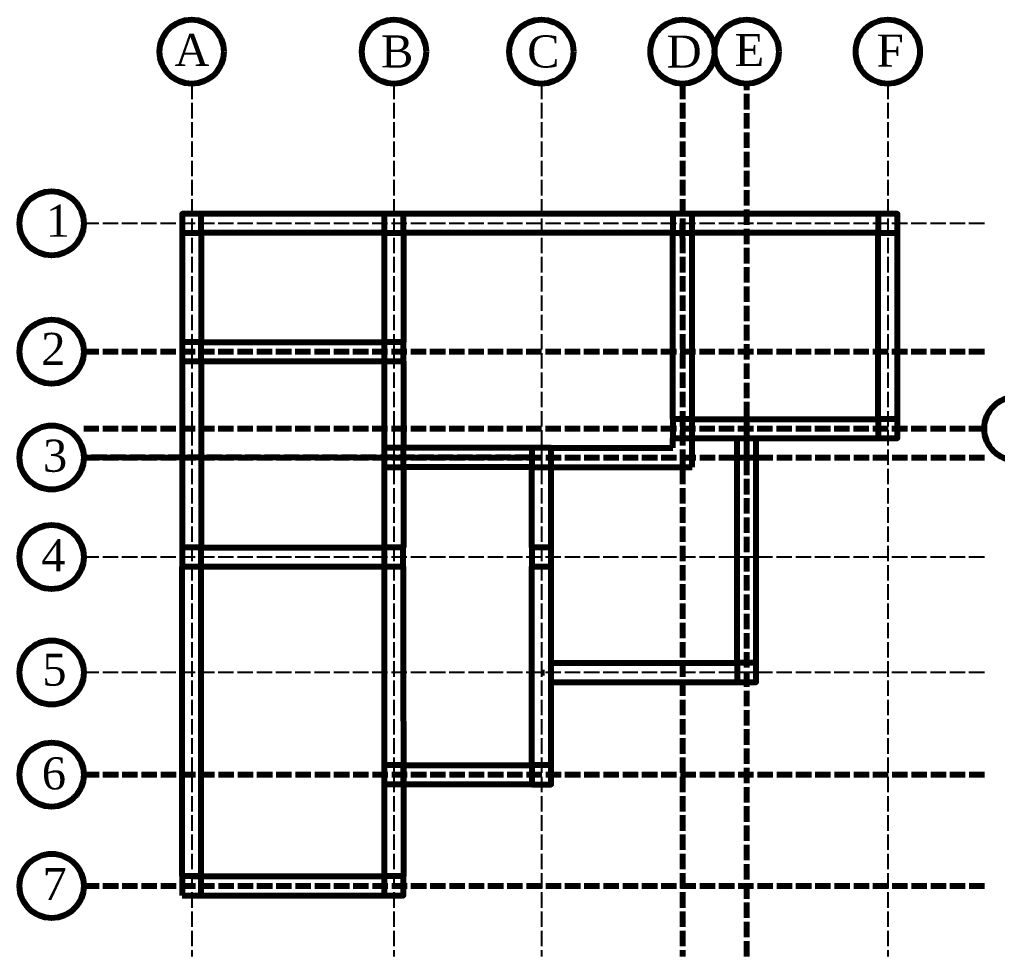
# Model space of a CAD drawing. Header units: millimetres. Extents: x 56375 to 204150, y 16886 to 77626.
# Drawn here: x 148157 to 163398, y 43904 to 58504 of the extents above; entities that cross this region are included whole.
import ezdxf

# ---------------------------------------------------------------- set-up
doc = ezdxf.new("R2010")
doc.units = ezdxf.units.MM
doc.header["$LTSCALE"] = 20
doc.linetypes.add('ACAD_ISO02W100', pattern=[15, 12, -3])
for name, color, linetype in [('beam', 6, 'Continuous'), ('column', 80, 'Continuous'), ('grid', 140, 'ACAD_ISO02W100')]:
    doc.layers.add(name, color=color, linetype=linetype)
doc.styles.get("Standard").update_dxf_attribs({"font": 'arial.ttf'})

msp = doc.modelspace()

# ---------------------------------------------------------------- linework, layer by layer
at = {"lineweight": 80}
for centre in [(150840.004, 58003.824), (153992.189, 58003.824), (156290.004, 58003.824), (158490.004, 58003.824), (159490.004, 58003.824), (161690.004, 58003.824), (148657.333, 55328.338), (148657.333, 53328.338), (163693.762, 52128.338), (148657.333, 51678.338), (148657.333, 50128.338), (148657.333, 48328.338), (148657.333, 46737.334), (148657.333, 45003.307)]:
    msp.add_circle(centre, 500, dxfattribs=at)
at = {"layer": 'beam', "lineweight": 80}
for p, q in [((153842.189, 55478.339), (150990.004, 55478.339)), ((158340.004, 55478.339), (154142.189, 55478.339)), ((161540.004, 55478.338), (158640.004, 55478.335)), ((150690.004, 55178.338), (150690.004, 53478.338)), ((153842.189, 55178.339), (150990.004, 55178.339)), ((150990.004, 55178.338), (150990.004, 53478.338)), ((153842.189, 55178.338), (153842.189, 53478.338)), ((158340.004, 55178.339), (154142.189, 55178.339)), ((154142.189, 55178.338), (154142.189, 53478.338)), ((158340.008, 52278.338), (158340.004, 55178.338)), ((158640.008, 52278.339), (158640.004, 55178.339)), ((161540.004, 55178.338), (158640.004, 55178.335)), ((161540.004, 52278.338), (161540.004, 55178.338)), ((161840.004, 52278.338), (161840.004, 55178.338)), ((150990.004, 53478.338), (153842.189, 53478.338)), ((150690.004, 53178.338), (150690.004, 50278.338)), ((150990.004, 53178.338), (153842.189, 53178.338)), ((150990.004, 53178.338), (150990.004, 50278.338)), ((153842.189, 53178.584), (153839.983, 51828.584)), ((154142.189, 53178.093), (154139.983, 51828.093)), ((158640.008, 52278.339), (161540.004, 52278.339)), ((158340.006, 51828.338), (158340.008, 51978.34)), ((158640.002, 51528.338), (158640.008, 51978.336)), ((158640.008, 51978.339), (161540.004, 51978.339)), ((159340.004, 48478.338), (159340.004, 51978.339)), ((159640.004, 48478.338), (159640.004, 51978.339)), ((156140.004, 51828.338), (154139.983, 51828.338)), ((156440.004, 51828.338), (158340.006, 51828.338)), ((153842.189, 51528.338), (153842.189, 50278.338)), ((156140.004, 51528.338), (154139.983, 51528.338)), ((154142.189, 51528.338), (154142.189, 50278.338)), ((156140.004, 50278.338), (156140.004, 51528.338)), ((156440.004, 50278.338), (156440.004, 51528.338)), ((156440.004, 51528.338), (158640.002, 51528.338)), ((150990.004, 50278.338), (153837.798, 50278.338)), ((150690.004, 45153.338), (150690.004, 49978.338)), ((150990.004, 49978.338), (153837.798, 49978.338)), ((150990.004, 45153.338), (150990.004, 49978.338)), ((153837.798, 49978.202), (153842.189, 45153.261)), ((154137.798, 49978.475), (154142.189, 45153.534)), ((156140.004, 46886.001), (156140.004, 49978.338)), ((156440.004, 46886.001), (156440.004, 49978.338)), ((156440.004, 48478.338), (159340.004, 48478.338)), ((156440.004, 48178.338), (159340.004, 48178.338)), ((154141.45, 46887.334), (156140.004, 46887.334)), ((154141.45, 46587.334), (156140.004, 46587.334)), ((150840.004, 45153.338), (153842.189, 45153.338)), ((150840.004, 44853.338), (153842.189, 44853.338))]:
    msp.add_line(p, q, dxfattribs=at)
at = {"layer": 'column', "lineweight": 80}
for points in [[(150690.004, 55178.338), (150990.004, 55178.338), (150990.004, 55478.338), (150690.004, 55478.338)], [(150690.004, 55178.338), (150990.004, 55178.338), (150990.004, 55478.338), (150690.004, 55478.338)], [(153842.189, 55178.338), (154142.189, 55178.338), (154142.189, 55478.338), (153842.189, 55478.338)], [(153842.189, 55178.338), (154142.189, 55178.338), (154142.189, 55478.338), (153842.189, 55478.338)], [(158340.004, 55178.338), (158640.004, 55178.338), (158640.004, 55478.338), (158340.004, 55478.338)], [(158340.004, 55178.338), (158640.004, 55178.338), (158640.004, 55478.338), (158340.004, 55478.338)], [(161540.004, 55178.338), (161840.004, 55178.338), (161840.004, 55478.338), (161540.004, 55478.338)], [(161540.004, 55178.338), (161840.004, 55178.338), (161840.004, 55478.338), (161540.004, 55478.338)], [(150690.004, 53178.338), (150990.004, 53178.338), (150990.004, 53478.338), (150690.004, 53478.338)], [(150690.004, 53178.338), (150990.004, 53178.338), (150990.004, 53478.338), (150690.004, 53478.338)], [(153842.189, 53178.338), (154142.189, 53178.338), (154142.189, 53478.338), (153842.189, 53478.338)], [(153842.189, 53178.338), (154142.189, 53178.338), (154142.189, 53478.338), (153842.189, 53478.338)], [(158340.008, 51978.338), (158640.008, 51978.338), (158640.008, 52278.338), (158340.008, 52278.338)], [(158340.008, 51978.338), (158640.008, 51978.338), (158640.008, 52278.338), (158340.008, 52278.338)], [(161540.004, 51978.338), (161840.004, 51978.338), (161840.004, 52278.338), (161540.004, 52278.338)], [(161540.004, 51978.338), (161840.004, 51978.338), (161840.004, 52278.338), (161540.004, 52278.338)], [(153839.983, 51528.338), (154139.983, 51528.338), (154139.983, 51828.338), (153839.983, 51828.338)], [(153839.983, 51528.338), (154139.983, 51528.338), (154139.983, 51828.338), (153839.983, 51828.338)], [(156140.004, 51528.338), (156440.004, 51528.338), (156440.004, 51828.338), (156140.004, 51828.338)], [(156140.004, 51528.338), (156440.004, 51528.338), (156440.004, 51828.338), (156140.004, 51828.338)], [(150690.004, 49978.338), (150990.004, 49978.338), (150990.004, 50278.338), (150690.004, 50278.338)], [(150690.004, 49978.338), (150990.004, 49978.338), (150990.004, 50278.338), (150690.004, 50278.338)], [(153837.798, 49978.338), (154137.798, 49978.338), (154137.798, 50278.338), (153837.798, 50278.338)], [(153837.798, 49978.338), (154137.798, 49978.338), (154137.798, 50278.338), (153837.798, 50278.338)], [(156140.004, 49978.338), (156440.004, 49978.338), (156440.004, 50278.338), (156140.004, 50278.338)], [(156140.004, 49978.338), (156440.004, 49978.338), (156440.004, 50278.338), (156140.004, 50278.338)], [(159340.004, 48178.338), (159640.004, 48178.338), (159640.004, 48478.338), (159340.004, 48478.338)], [(159340.004, 48178.338), (159640.004, 48178.338), (159640.004, 48478.338), (159340.004, 48478.338)], [(153841.45, 46587.334), (154141.45, 46587.334), (154141.45, 46887.334), (153841.45, 46887.334)], [(153841.45, 46587.334), (154141.45, 46587.334), (154141.45, 46887.334), (153841.45, 46887.334)], [(156140.004, 46586.001), (156440.004, 46586.001), (156440.004, 46886.001), (156140.004, 46886.001)], [(156140.004, 46586.001), (156440.004, 46586.001), (156440.004, 46886.001), (156140.004, 46886.001)], [(150690.004, 44853.338), (150990.004, 44853.338), (150990.004, 45153.338), (150690.004, 45153.338)], [(150690.004, 44853.338), (150990.004, 44853.338), (150990.004, 45153.338), (150690.004, 45153.338)], [(153842.189, 44853.397), (154142.189, 44853.397), (154142.189, 45153.397), (153842.189, 45153.397)], [(153842.189, 44853.397), (154142.189, 44853.397), (154142.189, 45153.397), (153842.189, 45153.397)]]:
    msp.add_lwpolyline(points, close=True, dxfattribs=at)
at = {"layer": 'grid'}
for p, q in [((150840.004, 57503.824), (150840.004, 43904.329)), ((153992.189, 57503.824), (153992.189, 43904.329)), ((156290.004, 57503.824), (156290.004, 43904.329)), ((161690.004, 57503.824), (161690.004, 43904.329)), ((163193.762, 55328.338), (149157.333, 55328.338)), ((163193.762, 50128.338), (149157.333, 50128.338)), ((163193.762, 48328.338), (149157.333, 48328.338))]:
    msp.add_line(p, q, dxfattribs=at)
at = {"layer": 'grid', "lineweight": 80}
for p, q in [((158490.004, 57503.824), (158490.004, 43904.329)), ((159490.004, 43904.329), (159490.004, 57503.824)), ((158490.004, 55103.338), (158490.004, 55328.338)), ((158490.004, 55103.338), (158490.004, 55328.338)), ((163193.762, 53328.338), (149157.333, 53328.338)), ((163193.762, 52128.338), (149157.333, 52128.338)), ((156115.004, 51678.338), (149157.333, 51678.338)), ((149157.333, 51678.338), (163193.762, 51678.338)), ((153992.189, 50128.338), (153990.004, 50128.338)), ((153992.189, 50128.338), (153990.004, 50128.338)), ((153992.189, 50128.338), (153990.004, 50128.338)), ((153992.189, 50128.338), (153990.004, 50128.338)), ((156290.004, 48328.338), (156340.004, 48328.338)), ((156290.004, 48328.338), (156340.004, 48328.338)), ((156290.004, 48328.338), (156340.004, 48328.338)), ((156290.004, 48328.338), (156340.004, 48328.338)), ((149157.333, 46737.334), (163193.762, 46737.334)), ((149157.333, 45003.307), (163193.762, 45003.568))]:
    msp.add_line(p, q, dxfattribs=at)

# ---------------------------------------------------------------- texts
at = {"lineweight": 80, "char_height": 500, "attachment_point": 1}
for s, width, insert in [('\\pi22.25933;{\\fTimes New Roman|b0|i0|c0|p18;A}', 563.62465, (150549.556, 58281.165)), ('\\pi115.53614;{\\fTimes New Roman|b0|i0|c0|p18;B}', 670.87041, (153675.51, 58256.842)), ('\\pi88.79575;{\\fTimes New Roman|b0|i0|c0|p18;C}', 617.75012, (155979.968, 58257.521)), ('\\pi72.7907;{\\fTimes New Roman|b0|i0|c0|p18;D}', 638.0111, (158169.906, 58254.96)), ('\\pi89.01592;{\\fTimes New Roman|b0|i0|c0|p18;E}', 596.92153, (159212.063, 58278.217)), ('\\pi131.46961;{\\fTimes New Roman|b0|i0|c0|p18;F}', 631.36026, (161383.714, 58271.006)), ('\\pi217.14648;{\\fTimes New Roman|b0|i0|c0|p18;1}', 626.79476, (148349.649, 55618.508)), ('\\pi144.58808;{\\fTimes New Roman|b0|i0|c0|p18;2}', 611.81496, (148351.253, 53622.184)), ('\\pi171.04127;{\\fTimes New Roman CE|b0|i0|c0|p18;3}', 620.02053, (148351.018, 51957.365)), ('\\pi149.08208;{\\fTimes New Roman|b0|i0|c0|p18;4}', 630.1757, (148346.07, 50404.978)), ('\\pi163.16083;{\\fTimes New Roman|b0|i0|c0|p18;5}', 611.46946, (148348.661, 48624.593)), ('\\pi172.38937;{\\fTimes New Roman|b0|i0|c0|p18;6}', 653.71891, (148331.695, 47007.738)), ('\\pi171.43309;{\\fTimes New Roman|b0|i0|c0|p18;7}', 651.80633, (148345.33, 45283.819))]:
    msp.add_mtext_dynamic_manual_height_columns(s, width=width, gutter_width=1000, heights=[0], dxfattribs=dict(at, insert=insert))

doc.saveas('drawing.dxf')
